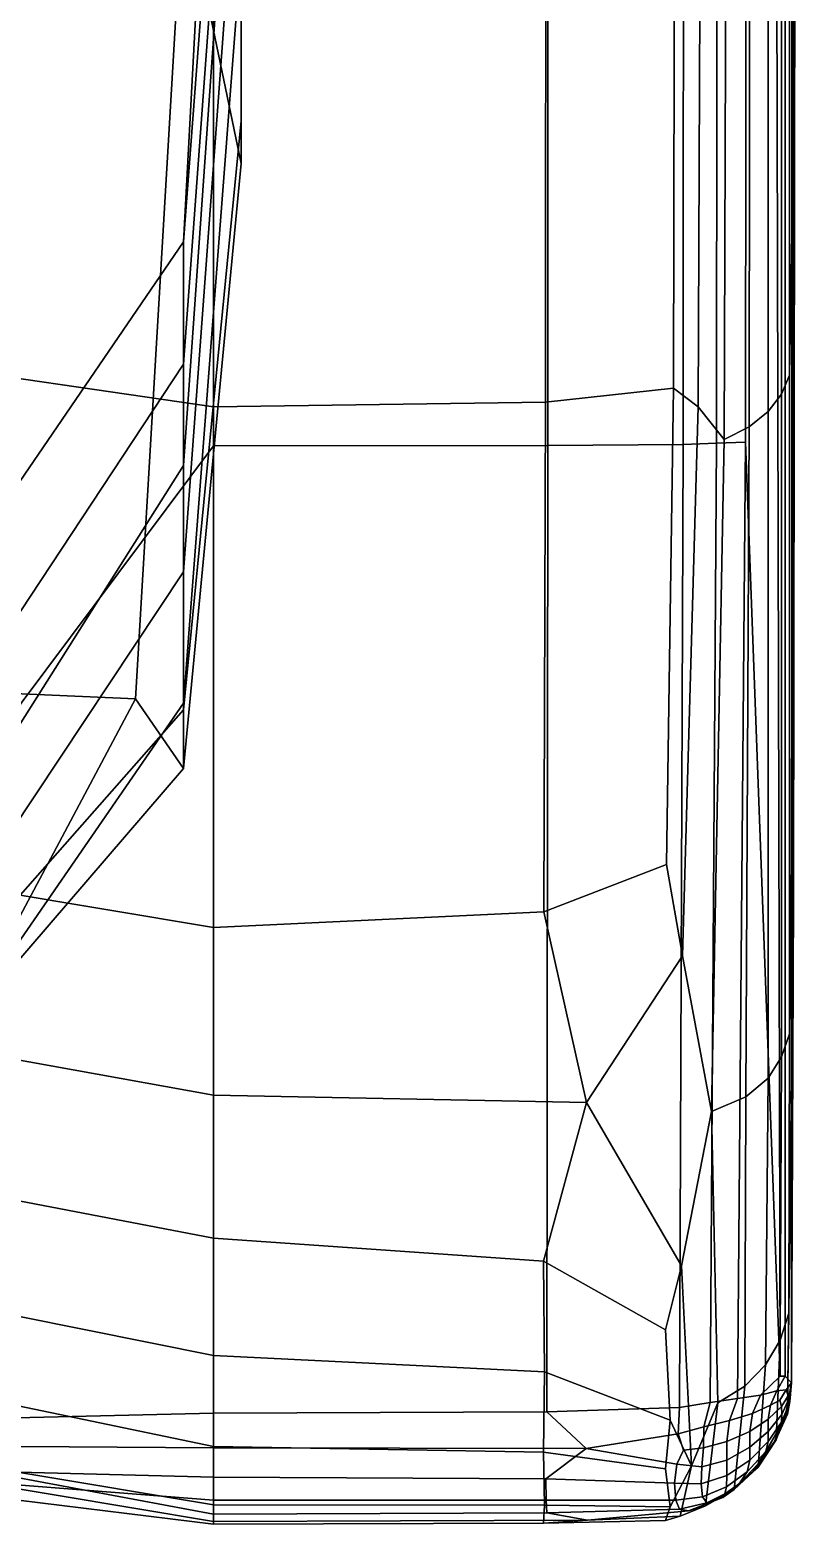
# Model space of a CAD drawing. Extents: x 0 to 405, y 0 to 52.
# Drawn here: x 403.022 to 405.094, y -0.061 to 3.984 of the extents above; entities that cross this region are included whole.
import ezdxf

# ---------------------------------------------------------------- set-up
doc = ezdxf.new("R2010")
doc.units = 0
doc.layers.add('COTAS', color=5, linetype='CONTINUOUS')

msp = doc.modelspace()

# ---------------------------------------------------------------- linework, layer by layer
at = {"layer": 'COTAS'}
for points in [[(402.4172, 1.3858, -0.04), (402.6375, 10.4699, -0.1052), (403.5188, 10.5137, -0.2302), (403.5188, 2.8576, -0.2235)], [(404.4242, 2.8586, -0.2176), (403.5188, 2.8576, -0.2235), (403.5188, 10.5137, -0.2302), (404.425, 10.5137, -0.2235)], [(404.4242, 2.8586, -0.2176), (404.425, 10.5137, -0.2235), (404.7938, 10.5137, -0.2034), (404.7905, 2.8616, -0.2)], [(404.8811, 2.865, -0.1651), (404.7905, 2.8616, -0.2), (404.7938, 10.5137, -0.2034), (404.8871, 10.5137, -0.165)], [(404.8811, 2.865, -0.1651), (404.8871, 10.5137, -0.165), (404.967, 10.5137, -0.1034), (404.9597, 2.8676, -0.1073)], [(405.0536, 0.339, 0.0198), (404.9597, 2.8676, -0.1073), (404.967, 10.5137, -0.1034), (405.0286, 10.5137, -0.0235)], [(405.0536, 0.339, 0.0198), (405.0286, 10.5137, -0.0235), (405.067, 10.5137, 0.0698), (405.067, 0.339, 0.0698)], [(405.0836, 0.3218, 0.138), (405.067, 0.339, 0.0698), (405.067, 10.5137, 0.0698), (405.0871, 10.4699, 0.2031)], [(405.0836, 0.3218, 0.138), (405.0871, 10.4699, 0.2031), (405.0938, 10.3386, 0.4031), (405.0938, 6.8219, 0.5298)], [(405.0914, 3.8161, 10.5808), (405.0938, 6.9562, 11.431), (405.0938, 8.6145, 12.9469), (405.09, 6.9653, 13.1797)], [(405.0914, 3.8161, 10.5808), (405.0938, 5.9242, 9.2086), (405.0938, 7.0747, 10.4367), (405.0938, 6.9562, 11.431)], [(403.4665, 6.9923, 3.5645), (403.4375, 4.3735, 3.1474), (403.5938, 3.6221, 3.7992), (403.5938, 4.1967, 4.3601)], [(403.4665, 6.9923, 3.5645), (403.5938, 4.1967, 4.3601), (403.5938, 3.7373, 5.1737), (403.5938, 4.6342, 5.5056)], [(405.0914, 3.8161, 10.5808), (405.09, 6.9653, 13.1797), (405.0788, 6.3886, 13.3002), (405.0787, 3.0489, 10.7324)], [(405.0836, 0.3218, 0.138), (405.0938, 6.8219, 0.5298), (405.0938, 6.6219, 0.6767), (405.0938, 5.7153, 0.6659)], [(405.0567, 2.9977, 10.7823), (405.0787, 3.0489, 10.7324), (405.0788, 6.3886, 13.3002), (405.0568, 6.3497, 13.3622)], [(405.0836, 0.3218, 0.138), (405.0938, 5.7153, 0.6659), (405.0938, 6.3621, 0.8267), (405.0938, 5.1634, 1.134)], [(402.6375, 3.0917, 11.2728), (403.5188, 2.9638, 11.4114), (403.5188, 6.2164, 13.5746), (402.6375, 6.3161, 13.4158)], [(404.9695, 2.9092, 10.882), (405.0208, 2.9505, 10.8284), (405.0209, 6.3138, 13.4194), (404.9725, 6.2822, 13.4698)], [(405.0567, 2.9977, 10.7823), (405.0568, 6.3497, 13.3622), (405.0209, 6.3138, 13.4194), (405.0208, 2.9505, 10.8284)], [(404.9695, 2.9092, 10.882), (404.9725, 6.2822, 13.4698), (404.9131, 6.2561, 13.5113), (404.9017, 2.8754, 10.9542)], [(404.831, 2.9631, 11.3012), (404.8451, 6.2366, 13.5424), (404.771, 6.2246, 13.5615), (404.7646, 3.0138, 11.4695)], [(404.831, 2.9631, 11.3012), (404.9017, 2.8754, 10.9542), (404.9131, 6.2561, 13.5113), (404.8451, 6.2366, 13.5424)], [(404.4177, 2.9763, 11.4259), (404.4193, 6.2185, 13.5713), (403.5188, 6.2164, 13.5746), (403.5188, 2.9638, 11.4114)], [(404.4177, 2.9763, 11.4259), (404.7646, 3.0138, 11.4695), (404.771, 6.2246, 13.5615), (404.4193, 6.2185, 13.5713)], [(403.4938, 4.4524, 10.4447), (403.5938, 6.0243, 10.6008), (403.5938, 5.4684, 9.6696), (403.4375, 3.4104, 9.3049)], [(405.0914, 3.8161, 10.5808), (405.09, 2.2848, 7.8057), (405.0938, 5.2099, 6.7573), (405.0938, 5.9242, 9.2086)], [(403.4375, 3.0785, 8.4956), (403.4375, 3.4104, 9.3049), (403.5938, 5.4684, 9.6696), (403.5938, 5.2067, 8.5023)], [(403.4375, 3.0785, 8.4956), (403.5938, 5.2067, 8.5023), (403.5938, 5.0263, 6.8647), (403.4375, 2.8047, 7.5508)], [(405.0896, 1.6325, 5.2027), (405.0938, 4.8453, 4.0915), (405.0938, 5.2099, 6.7573), (405.09, 2.2848, 7.8057)], [(405.0836, 0.3218, 0.138), (405.0938, 5.1634, 1.134), (405.0938, 4.7438, 2.2196), (405.0885, 1.4181, 2.7265)], [(403.4375, 2.517, 6.6606), (403.4375, 2.8047, 7.5508), (403.5938, 5.0263, 6.8647), (403.5938, 4.6342, 5.5056)], [(405.0896, 1.6325, 5.2027), (405.0885, 1.4181, 2.7265), (405.0938, 4.7438, 2.2196), (405.0938, 4.8453, 4.0915)], [(403.4375, 2.517, 6.6606), (403.5938, 4.6342, 5.5056), (403.5938, 3.7373, 5.1737), (403.4375, 2.1432, 6.0151)], [(403.4938, 4.4524, 10.4447), (403.4375, 3.4104, 9.3049), (402.9688, 2.7244, 9.1834), (402.9688, 3.987, 10.3027)], [(403.3073, 2.1726, 3.2374), (403.4375, 4.3735, 3.1474), (402.9688, 4.4447, 2.9302), (402.9167, 2.1904, 2.9373)], [(403.3073, 2.1726, 3.2374), (403.4375, 1.9847, 4.1305), (403.5938, 3.6221, 3.7992), (403.4375, 4.3735, 3.1474)], [(403.4375, 2.1608, 5.1421), (403.5938, 4.1967, 4.3601), (403.5938, 3.6221, 3.7992), (403.4375, 1.9847, 4.1305)], [(403.4375, 2.1608, 5.1421), (403.4375, 2.1432, 6.0151), (403.5938, 3.7373, 5.1737), (403.5938, 4.1967, 4.3601)], [(405.0914, 3.8161, 10.5808), (405.0787, 3.0489, 10.7324), (405.0786, 1.2663, 8.1757), (405.09, 2.2848, 7.8057)], [(403.4375, 3.0785, 8.4956), (402.9688, 2.3691, 8.4933), (402.9688, 2.7244, 9.1834), (403.4375, 3.4104, 9.3049)], [(402.6375, 3.0917, 11.2728), (402.6375, 1.7006, 10.019), (403.5188, 1.5544, 10.1384), (403.5188, 2.9638, 11.4114)], [(403.4375, 3.0785, 8.4956), (403.4375, 2.8047, 7.5508), (402.9688, 2.0642, 7.7795), (402.9688, 2.3691, 8.4933)], [(405.0567, 2.9977, 10.7823), (405.0565, 1.2037, 8.2054), (405.0786, 1.2663, 8.1757), (405.0787, 3.0489, 10.7324)], [(404.4177, 2.9763, 11.4259), (404.4129, 1.5968, 10.2055), (404.7453, 1.7243, 10.4067), (404.7646, 3.0138, 11.4695)], [(404.831, 2.9631, 11.3012), (404.7646, 3.0138, 11.4695), (404.7453, 1.7243, 10.4067), (404.7887, 1.4777, 9.7861)], [(405.0567, 2.9977, 10.7823), (405.0208, 2.9505, 10.8284), (405.0204, 1.1461, 8.2328), (405.0565, 1.2037, 8.2054)], [(404.4177, 2.9763, 11.4259), (403.5188, 2.9638, 11.4114), (403.5188, 1.5544, 10.1384), (404.4129, 1.5968, 10.2055)], [(404.831, 2.9631, 11.3012), (404.7887, 1.4777, 9.7861), (404.8677, 1.0559, 8.4836), (404.9017, 2.8754, 10.9542)], [(404.9695, 2.9092, 10.882), (404.9607, 1.0959, 8.3087), (405.0204, 1.1461, 8.2328), (405.0208, 2.9505, 10.8284)], [(404.9695, 2.9092, 10.882), (404.9017, 2.8754, 10.9542), (404.8677, 1.0559, 8.4836), (404.9607, 1.0959, 8.3087)], [(402.4172, 1.3858, -0.04), (403.5188, 2.8576, -0.2235), (403.5188, 0.239, -0.2034), (402.6375, 0.2184, -0.189)], [(404.4242, 2.8586, -0.2176), (404.4217, 0.2429, -0.2), (403.5188, 0.239, -0.2034), (403.5188, 2.8576, -0.2235)], [(404.4242, 2.8586, -0.2176), (404.7905, 2.8616, -0.2), (404.7806, 0.2547, -0.1899), (404.4217, 0.2429, -0.2)], [(404.8811, 2.865, -0.1651), (404.8633, 0.2686, -0.1654), (404.7806, 0.2547, -0.1899), (404.7905, 2.8616, -0.2)], [(404.8811, 2.865, -0.1651), (404.9597, 2.8676, -0.1073), (404.9379, 0.2787, -0.119), (404.8633, 0.2686, -0.1654)], [(405.0536, 0.339, 0.0198), (404.9997, 0.288, -0.0556), (404.9379, 0.2787, -0.119), (404.9597, 2.8676, -0.1073)], [(403.4375, 2.517, 6.6606), (402.9688, 1.8113, 7.0456), (402.9688, 2.0642, 7.7795), (403.4375, 2.8047, 7.5508)], [(403.4375, 2.517, 6.6606), (403.4375, 2.1432, 6.0151), (402.9688, 1.6118, 6.2955), (402.9688, 1.8113, 7.0456)], [(405.0896, 1.6325, 5.2027), (405.09, 2.2848, 7.8057), (405.0786, 1.2663, 8.1757), (405.0771, 0.5104, 5.5806)], [(403.3073, 2.1726, 3.2374), (402.9167, 2.1904, 2.9373), (402.7604, 1.439, 2.9588), (402.9167, 1.439, 3.2901)], [(403.3073, 2.1726, 3.2374), (402.9167, 1.439, 3.2901), (402.9688, 1.439, 4.2552), (403.4375, 1.9847, 4.1305)], [(403.4375, 2.1608, 5.1421), (402.9688, 1.4822, 5.4063), (402.9688, 1.6118, 6.2955), (403.4375, 2.1432, 6.0151)], [(403.4375, 2.1608, 5.1421), (403.4375, 1.9847, 4.1305), (402.9688, 1.439, 4.2552), (402.9688, 1.4822, 5.4063)], [(402.6375, 1.2587, 9.194), (403.5188, 1.1001, 9.2941), (403.5188, 1.5544, 10.1384), (402.6375, 1.7006, 10.019)], [(404.5288, 1.0804, 9.1595), (404.7887, 1.4777, 9.7861), (404.7453, 1.7243, 10.4067), (404.4129, 1.5968, 10.2055)], [(405.0896, 1.6325, 5.2027), (405.0771, 0.5104, 5.5806), (405.0727, 0.2507, 2.8973), (405.0885, 1.4181, 2.7265)], [(404.5288, 1.0804, 9.1595), (404.4129, 1.5968, 10.2055), (403.5188, 1.5544, 10.1384), (403.5188, 1.1001, 9.2941)], [(404.5288, 1.0804, 9.1595), (404.7865, 0.6385, 7.7334), (404.8677, 1.0559, 8.4836), (404.7887, 1.4777, 9.7861)], [(405.0836, 0.3218, 0.138), (405.0885, 1.4181, 2.7265), (405.0727, 0.2507, 2.8973), (405.0683, 0.2388, 0.8471)], [(402.6375, 1.2587, 9.194), (402.6375, 0.882, 8.3372), (403.5188, 0.7131, 8.4169), (403.5188, 1.1001, 9.2941)], [(405.0529, 0.4371, 5.5914), (405.0771, 0.5104, 5.5806), (405.0786, 1.2663, 8.1757), (405.0565, 1.2037, 8.2054)], [(405.0529, 0.4371, 5.5914), (405.0565, 1.2037, 8.2054), (405.0204, 1.1461, 8.2328), (405.0135, 0.3703, 5.6013)], [(404.9577, 0.3128, 5.6229), (405.0135, 0.3703, 5.6013), (405.0204, 1.1461, 8.2328), (404.9607, 1.0959, 8.3087)], [(404.5288, 1.0804, 9.1595), (403.5188, 1.1001, 9.2941), (403.5188, 0.7131, 8.4169), (404.4123, 0.6509, 8.186)], [(404.9577, 0.3128, 5.6229), (404.9607, 1.0959, 8.3087), (404.8677, 1.0559, 8.4836), (404.8844, 0.267, 5.6689)], [(404.5288, 1.0804, 9.1595), (404.4123, 0.6509, 8.186), (404.743, 0.4645, 7.4933), (404.7865, 0.6385, 7.7334)], [(404.813, 0.0966, 5.6784), (404.8844, 0.267, 5.6689), (404.8677, 1.0559, 8.4836), (404.7865, 0.6385, 7.7334)], [(402.6375, 0.5724, 7.454), (403.5188, 0.3954, 7.5123), (403.5188, 0.7131, 8.4169), (402.6375, 0.882, 8.3372)], [(404.4154, 0.3516, 7.3177), (404.4123, 0.6509, 8.186), (403.5188, 0.7131, 8.4169), (403.5188, 0.3954, 7.5123)], [(404.4154, 0.3516, 7.3177), (404.7554, 0.22, 6.7338), (404.743, 0.4645, 7.4933), (404.4123, 0.6509, 8.186)], [(404.813, 0.0966, 5.6784), (404.7865, 0.6385, 7.7334), (404.743, 0.4645, 7.4933), (404.7554, 0.22, 6.7338)], [(402.6375, 0.5724, 7.454), (402.6375, 0.3321, 6.5494), (403.5188, 0.1493, 6.5856), (403.5188, 0.3954, 7.5123)], [(405.0529, 0.4371, 5.5914), (405.0424, 0.1672, 2.8999), (405.0727, 0.2507, 2.8973), (405.0771, 0.5104, 5.5806)], [(405.0529, 0.4371, 5.5914), (405.0135, 0.3703, 5.6013), (404.9935, 0.0934, 2.9024), (405.0424, 0.1672, 2.8999)], [(404.4154, 0.3516, 7.3177), (403.5188, 0.3954, 7.5123), (403.5188, 0.1493, 6.5856), (404.4123, 0.1341, 6.5073)], [(404.9577, 0.3128, 5.6229), (404.9289, 0.0327, 2.9045), (404.9935, 0.0934, 2.9024), (405.0135, 0.3703, 5.6013)], [(402.4743, 0.1649, 5.187), (403.5188, -0.0085, 5.1976), (403.5188, 0.1493, 6.5856), (402.6375, 0.3321, 6.5494)], [(404.4154, 0.3516, 7.3177), (404.4123, 0.1341, 6.5073), (404.743, 0.0886, 6.2724), (404.7554, 0.22, 6.7338)], [(405.0536, 0.339, 0.0198), (405.067, 0.339, 0.0698), (405.0441, 0.2994, 0.0198), (404.9997, 0.288, -0.0556)], [(405.0836, 0.3218, 0.138), (405.0696, 0.3023, 0.078), (405.0441, 0.2994, 0.0198), (405.067, 0.339, 0.0698)], [(404.9577, 0.3128, 5.6229), (404.8844, 0.267, 5.6689), (404.8515, -0.0113, 2.9063), (404.9289, 0.0327, 2.9045)], [(404.978, 0.238, -0.072), (404.9161, 0.2196, -0.1216), (404.9379, 0.2787, -0.119), (404.9997, 0.288, -0.0556)], [(404.978, 0.238, -0.072), (404.9997, 0.288, -0.0556), (405.0441, 0.2994, 0.0198), (405.0269, 0.2606, -0.0117)], [(405.0526, 0.2746, 0.0382), (405.0269, 0.2606, -0.0117), (405.0441, 0.2994, 0.0198), (405.0696, 0.3023, 0.078)], [(405.0526, 0.2746, 0.0382), (405.0696, 0.3023, 0.078), (405.075, 0.2862, 0.0895), (405.0569, 0.2573, 0.0455)], [(405.0575, 0.2359, 0.0667), (405.0569, 0.2573, 0.0455), (405.075, 0.2862, 0.0895), (405.0774, 0.2796, 0.1105)], [(405.0836, 0.3218, 0.138), (405.0683, 0.2388, 0.8471), (405.0665, 0.2267, 0.1517), (405.0797, 0.2705, 0.1427)], [(405.0836, 0.3218, 0.138), (405.0774, 0.2796, 0.1105), (405.075, 0.2862, 0.0895), (405.0696, 0.3023, 0.078)], [(405.0836, 0.3218, 0.138), (405.0797, 0.2705, 0.1427), (405.075, 0.2586, 0.117), (405.0774, 0.2796, 0.1105)], [(404.5279, 0.1433, -0.1627), (403.5188, 0.1457, -0.165), (403.5188, 0.239, -0.2034), (404.4217, 0.2429, -0.2)], [(404.5279, 0.1433, -0.1627), (404.4217, 0.2429, -0.2), (404.7806, 0.2547, -0.1899), (404.7768, 0.1837, -0.1728)], [(404.847, 0.2025, -0.1565), (404.7768, 0.1837, -0.1728), (404.7806, 0.2547, -0.1899), (404.8633, 0.2686, -0.1654)], [(404.813, 0.0966, 5.6784), (404.7825, -0.0392, 3.1359), (404.8515, -0.0113, 2.9063), (404.8844, 0.267, 5.6689)], [(404.847, 0.2025, -0.1565), (404.8633, 0.2686, -0.1654), (404.9379, 0.2787, -0.119), (404.9161, 0.2196, -0.1216)], [(404.978, 0.238, -0.072), (405.0269, 0.2606, -0.0117), (405.0212, 0.2233, -0.0062), (404.9708, 0.19, -0.0569)], [(405.0526, 0.2746, 0.0382), (405.0569, 0.2573, 0.0455), (405.0212, 0.2233, -0.0062), (405.0269, 0.2606, -0.0117)], [(405.0575, 0.2359, 0.0667), (405.0212, 0.19, 0.0209), (405.0212, 0.2233, -0.0062), (405.0569, 0.2573, 0.0455)], [(405.0353, 0.1565, 0.8453), (405.0683, 0.2388, 0.8471), (405.0727, 0.2507, 2.8973), (405.0424, 0.1672, 2.8999)], [(405.0727, 0.2363, 0.1291), (405.0797, 0.2705, 0.1427), (405.0665, 0.2267, 0.1517), (405.0416, 0.1675, 0.1418)], [(405.0575, 0.2359, 0.0667), (405.0774, 0.2796, 0.1105), (405.075, 0.2586, 0.117), (405.0569, 0.2146, 0.0881)], [(405.0727, 0.2363, 0.1291), (405.0569, 0.2146, 0.0881), (405.075, 0.2586, 0.117), (405.0797, 0.2705, 0.1427)], [(402.866, 0.1499, -0.1577), (402.6375, 0.2184, -0.189), (403.5188, 0.239, -0.2034), (403.5188, 0.1457, -0.165)], [(404.813, 0.0966, 5.6784), (404.7554, 0.22, 6.7338), (404.743, 0.0886, 6.2724), (404.7554, -0.0142, 5.3469)], [(404.847, 0.2025, -0.1565), (404.8457, 0.145, -0.129), (404.7919, 0.139, -0.1486), (404.7768, 0.1837, -0.1728)], [(404.847, 0.2025, -0.1565), (404.9161, 0.2196, -0.1216), (404.9088, 0.163, -0.0981), (404.8457, 0.145, -0.129)], [(404.978, 0.238, -0.072), (404.9708, 0.19, -0.0569), (404.9088, 0.163, -0.0981), (404.9161, 0.2196, -0.1216)], [(404.9708, 0.1471, -0.0221), (404.9708, 0.19, -0.0569), (405.0212, 0.2233, -0.0062), (405.0212, 0.19, 0.0209)], [(405.0727, 0.2363, 0.1291), (405.0416, 0.1675, 0.1418), (404.9941, 0.1024, 0.1302), (405.0144, 0.1358, 0.0914)], [(405.0727, 0.2363, 0.1291), (405.0144, 0.1358, 0.0914), (405.0212, 0.163, 0.0542), (405.0569, 0.2146, 0.0881)], [(405.0575, 0.2359, 0.0667), (405.0569, 0.2146, 0.0881), (405.0212, 0.163, 0.0542), (405.0212, 0.19, 0.0209)], [(405.0353, 0.1565, 0.8453), (405.0416, 0.1675, 0.1418), (405.0665, 0.2267, 0.1517), (405.0683, 0.2388, 0.8471)], [(402.4743, 0.1649, 5.187), (402.6375, 0.0473, 2.889), (403.5188, -0.061, 2.9089), (403.5188, -0.0085, 5.1976)], [(404.5279, 0.1433, -0.1627), (404.7768, 0.1837, -0.1728), (404.7919, 0.139, -0.1486), (404.7735, 0.101, -0.1213)], [(404.8411, 0.094, -0.0884), (404.8457, 0.145, -0.129), (404.9088, 0.163, -0.0981), (404.9088, 0.1122, -0.0569)], [(404.9708, 0.1471, -0.0221), (404.9088, 0.1122, -0.0569), (404.9088, 0.163, -0.0981), (404.9708, 0.19, -0.0569)], [(404.9636, 0.0807, 0.0676), (404.9708, 0.1122, 0.0209), (405.0212, 0.163, 0.0542), (405.0144, 0.1358, 0.0914)], [(404.9708, 0.1471, -0.0221), (405.0212, 0.19, 0.0209), (405.0212, 0.163, 0.0542), (404.9708, 0.1122, 0.0209)], [(405.0353, 0.1565, 0.8453), (404.9804, 0.0818, 0.843), (404.9941, 0.1024, 0.1302), (405.0416, 0.1675, 0.1418)], [(405.0353, 0.1565, 0.8453), (405.0424, 0.1672, 2.8999), (404.9935, 0.0934, 2.9024), (404.9804, 0.0818, 0.843)], [(402.4397, 0.1267, 0.622), (402.6375, 0.1302, 0.2121), (403.5188, -0.0343, 0.0698), (403.5188, -0.0543, 0.8296)], [(402.4397, 0.1267, 0.622), (403.5188, -0.0543, 0.8296), (403.5188, -0.061, 2.9089), (402.6375, 0.0473, 2.889)], [(402.866, 0.1499, -0.1577), (403.5188, 0.1457, -0.165), (403.5188, 0.0657, -0.1034), (402.6375, 0.0885, -0.114)], [(402.6375, 0.0726, -0.0031), (403.5188, 0.0041, -0.0235), (403.5188, -0.0343, 0.0698), (402.6375, 0.1302, 0.2121)], [(404.4154, -0.0099, 5.235), (404.4123, 0.1341, 6.5073), (403.5188, 0.1493, 6.5856), (403.5188, -0.0085, 5.1976)], [(404.5279, 0.1433, -0.1627), (404.4184, 0.0619, -0.0943), (403.5188, 0.0657, -0.1034), (403.5188, 0.1457, -0.165)], [(404.4154, -0.0099, 5.235), (404.7554, -0.0142, 5.3469), (404.743, 0.0886, 6.2724), (404.4123, 0.1341, 6.5073)], [(404.5279, 0.1433, -0.1627), (404.7735, 0.101, -0.1213), (404.7674, 0.0502, -0.0668), (404.4184, 0.0619, -0.0943)], [(404.8411, 0.094, -0.0884), (404.7735, 0.101, -0.1213), (404.7919, 0.139, -0.1486), (404.8457, 0.145, -0.129)], [(404.9708, 0.1471, -0.0221), (404.9708, 0.1122, 0.0209), (404.9088, 0.071, -0.0062), (404.9088, 0.1122, -0.0569)], [(404.9636, 0.0807, 0.0676), (405.0144, 0.1358, 0.0914), (404.9941, 0.1024, 0.1302), (404.9421, 0.0479, 0.1138)], [(402.6375, 0.0726, -0.0031), (402.6375, 0.0885, -0.114), (403.5188, 0.0657, -0.1034), (403.5188, 0.0041, -0.0235)], [(404.813, 0.0966, 5.6784), (404.7554, -0.0142, 5.3469), (404.743, -0.0516, 3.8213), (404.7825, -0.0392, 3.1359)], [(404.8411, 0.094, -0.0884), (404.8396, 0.0476, -0.0333), (404.7674, 0.0502, -0.0668), (404.7735, 0.101, -0.1213)], [(404.8411, 0.094, -0.0884), (404.9088, 0.1122, -0.0569), (404.9088, 0.071, -0.0062), (404.8396, 0.0476, -0.0333)], [(404.8983, 0.011, 0.5895), (404.9421, 0.0479, 0.1138), (404.9941, 0.1024, 0.1302), (404.9804, 0.0818, 0.843)], [(404.8983, 0.011, 0.5895), (404.9804, 0.0818, 0.843), (404.9935, 0.0934, 2.9024), (404.9289, 0.0327, 2.9045)], [(404.9636, 0.0807, 0.0676), (404.9076, 0.0402, 0.0455), (404.9088, 0.071, -0.0062), (404.9708, 0.1122, 0.0209)], [(404.4193, 0.0041, -0.0163), (403.5188, 0.0041, -0.0235), (403.5188, 0.0657, -0.1034), (404.4184, 0.0619, -0.0943)], [(404.4193, 0.0041, -0.0163), (404.4184, 0.0619, -0.0943), (404.7674, 0.0502, -0.0668), (404.7707, 0.0038, 0.0054)], [(404.8434, 0.0127, 0.0298), (404.7707, 0.0038, 0.0054), (404.7674, 0.0502, -0.0668), (404.8396, 0.0476, -0.0333)], [(404.8434, 0.0127, 0.0298), (404.8396, 0.0476, -0.0333), (404.9088, 0.071, -0.0062), (404.9076, 0.0402, 0.0455)], [(404.8983, 0.011, 0.5895), (404.8548, -0.0036, 0.0944), (404.9038, 0.0206, 0.0895), (404.9421, 0.0479, 0.1138)], [(404.9636, 0.0807, 0.0676), (404.9421, 0.0479, 0.1138), (404.9038, 0.0206, 0.0895), (404.9076, 0.0402, 0.0455)], [(404.4193, 0.0041, -0.0163), (404.4217, -0.0309, 0.0737), (403.5188, -0.0343, 0.0698), (403.5188, 0.0041, -0.0235)], [(404.4193, 0.0041, -0.0163), (404.7707, 0.0038, 0.0054), (404.7806, -0.0207, 0.0856), (404.4217, -0.0309, 0.0737)], [(404.8434, 0.0127, 0.0298), (404.8548, -0.0036, 0.0944), (404.7806, -0.0207, 0.0856), (404.7707, 0.0038, 0.0054)], [(404.8983, 0.011, 0.5895), (404.8049, -0.0251, 0.8329), (404.7806, -0.0207, 0.0856), (404.8548, -0.0036, 0.0944)], [(404.8983, 0.011, 0.5895), (404.9289, 0.0327, 2.9045), (404.8515, -0.0113, 2.9063), (404.8049, -0.0251, 0.8329)], [(404.8434, 0.0127, 0.0298), (404.9076, 0.0402, 0.0455), (404.9038, 0.0206, 0.0895), (404.8548, -0.0036, 0.0944)], [(404.4154, -0.0099, 5.235), (403.5188, -0.0085, 5.1976), (403.5188, -0.061, 2.9089), (404.4123, -0.0587, 3.137)], [(404.5314, -0.0506, 0.9577), (403.5188, -0.0543, 0.8296), (403.5188, -0.0343, 0.0698), (404.4217, -0.0309, 0.0737)], [(404.4154, -0.0099, 5.235), (404.4123, -0.0587, 3.137), (404.743, -0.0516, 3.8213), (404.7554, -0.0142, 5.3469)], [(404.5314, -0.0506, 0.9577), (404.7825, -0.0392, 3.1359), (404.743, -0.0516, 3.8213), (404.4123, -0.0587, 3.137)], [(404.5314, -0.0506, 0.9577), (404.4217, -0.0309, 0.0737), (404.7806, -0.0207, 0.0856), (404.8049, -0.0251, 0.8329)], [(404.5314, -0.0506, 0.9577), (404.8049, -0.0251, 0.8329), (404.8515, -0.0113, 2.9063), (404.7825, -0.0392, 3.1359)], [(404.5314, -0.0506, 0.9577), (404.4123, -0.0587, 3.137), (403.5188, -0.061, 2.9089), (403.5188, -0.0543, 0.8296)]]:
    msp.add_3dface(points, dxfattribs=at)

doc.saveas('drawing.dxf')
